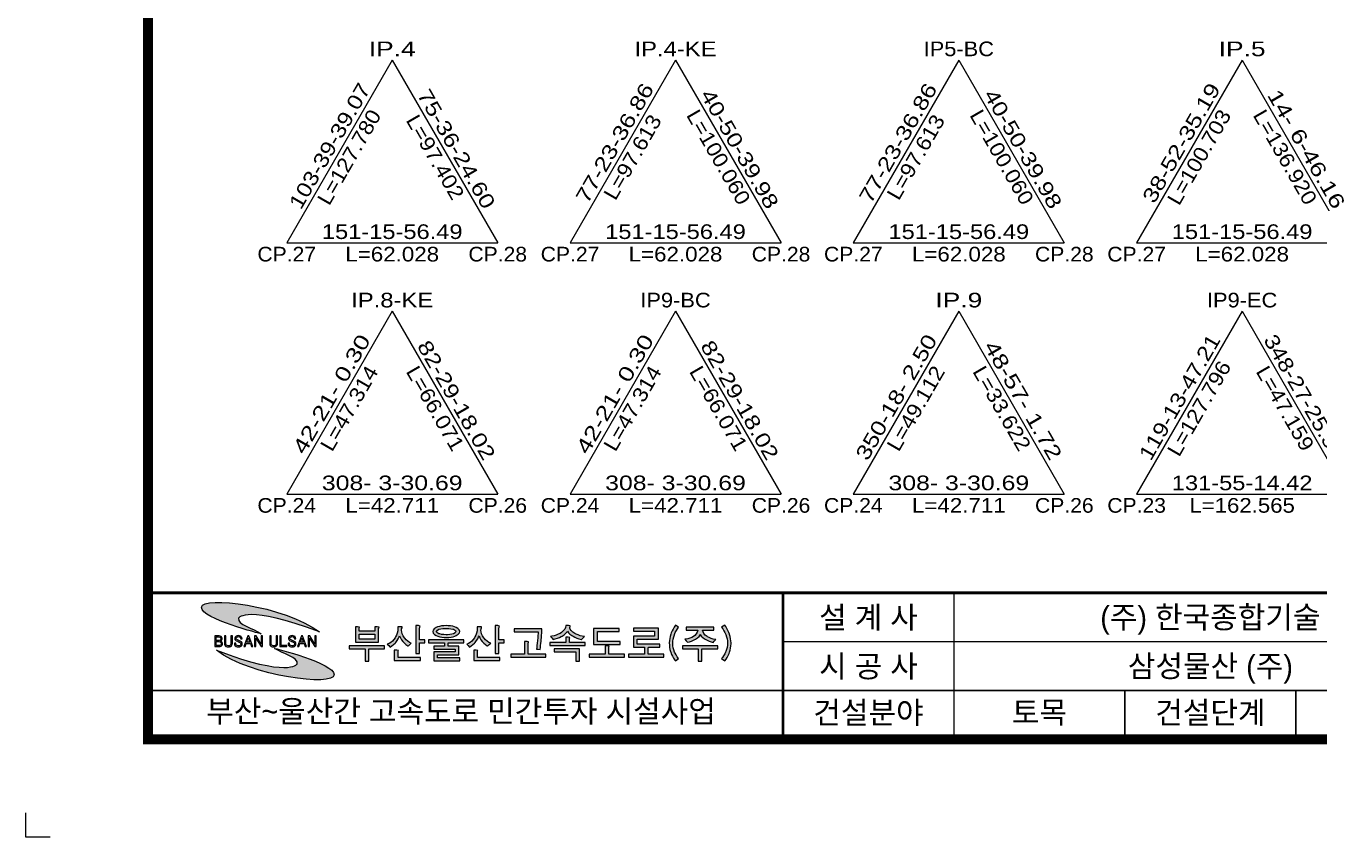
# Model space of a CAD drawing. Extents: x 230342 to 231183, y 224653 to 225247.
# Drawn here: x 230342.2 to 230607, y 224652.6 to 224818.6 of the extents above; entities that cross this region are included whole.
import ezdxf
from ezdxf.enums import TextEntityAlignment as Align

# ---------------------------------------------------------------- set-up
doc = ezdxf.new("R2010")
doc.units = 0
doc.header["$LTSCALE"] = 10
doc.header["$MEASUREMENT"] = 0
doc.layers.get('0').update_dxf_attribs({"linetype": 'CONTINUOUS'})
for name, color, linetype in [('CA-LEAL', 1, 'CONTINUOUS'), ('CA-LEAT', 3, 'CONTINUOUS'), ('CX-BORD', 3, 'CONTINUOUS'), ('CX-BORD-LIN1', 4, 'CONTINUOUS'), ('CX-BORD-LIN2', 3, 'CONTINUOUS'), ('CX-BORD-TEX2', 7, 'CONTINUOUS'), ('CX-BORD-TEX3', 6, 'CONTINUOUS'), ('CX-MISC', 2, 'CONTINUOUS')]:
    doc.layers.add(name, color=color, linetype=linetype)
doc.styles.get("Standard").update_dxf_attribs({"font": 'Dotum.ttf'})
doc.styles.add('TB_TEXT', font='Dotum.ttf')
doc.styles.add('TB_WBTXT', font='Dotum.ttf')
doc.styles.add('TB_WMTXT', font='Dotum.ttf')

# ---------------------------------------------------------------- blocks, each defined once
blk = doc.blocks.new('CXGLOGO-EX흑백1')
h = blk.add_hatch(color=74)
edge = h.paths.add_edge_path()
edge.add_spline(control_points=[(3.24, 1.49), (1.67, 2.6), (-1.78, 3.37), (-1.38, 4.71), (-1.38, 4.71), (-1.38, 4.71), (0.38, 7.51), (15.15, 1.88), (15.15, 1.88), (8, 7.3), (-8.94, 9.33), (-8.99, 6.91), (-8.99, 6.91), (-9.03, 4.5), (3.24, 1.49), (3.24, 1.49)], knot_values=[0, 0, 0, 0, 0.25, 0.25, 0.25, 0.25, 0.5, 0.5, 0.5, 0.5, 0.75, 0.75, 0.75, 0.75, 1, 1, 1, 1], degree=3, periodic=0)
h = blk.add_hatch(color=256)
h.paths.add_polyline_path([(63.25, -2.21), (67.68, -2.21), (67.68, -4.14), (68.44, -4.14), (68.44, -1.6), (63.25, -1.6)])
h.paths.add_polyline_path([(74.44, -1.23), (74.5, -1.07), (74.18, -0.99), (73.66, -0.99), (73.66, -2.67), (70.41, -2.67), (70.41, -3.28), (77.61, -3.28), (77.61, -2.67), (74.41, -2.67), (74.41, -1.3)])
h.paths.add_polyline_path([(93.49, -1.61), (96.71, -1.61), (96.71, -0.99), (89.51, -0.99), (89.51, -1.61), (92.73, -1.61), (92.73, -4.14), (93.49, -4.14)])
h.paths.add_polyline_path([(98.53, -1.72), (98.37, -2.14), (98.33, -2.24), (98.14, -2.64), (97.91, -3.02), (97.66, -3.37), (97.51, -3.56), (98.15, -4.08), (98.41, -3.72), (98.64, -3.35), (98.84, -2.96), (99.02, -2.55), (99.1, -2.3), (99.23, -1.88), (99.33, -1.44), (99.4, -1.01), (99.43, -0.57), (99.43, -0.39), (99.41, 0.03), (99.35, 0.47), (99.26, 0.9), (99.13, 1.34), (99.11, 1.39), (98.97, 1.77), (98.79, 2.15), (98.58, 2.55), (98.35, 2.95), (98.16, 3.25), (97.51, 2.85), (97.76, 2.5), (97.99, 2.12), (98.19, 1.72), (98.35, 1.32), (98.51, 0.88), (98.62, 0.44), (98.69, 0.02), (98.72, -0.4), (98.72, -0.42), (98.7, -0.86), (98.63, -1.29)])
h.paths.add_polyline_path([(93.89, 1.53), (93.7, 1.9), (93.59, 2.25), (95.94, 2.25), (95.94, 2.86), (90.28, 2.86), (90.28, 2.25), (92.65, 2.25), (92.53, 1.84), (92.33, 1.47), (92.04, 1.16), (91.73, 0.92), (91.38, 0.74), (91, 0.59), (90.57, 0.47), (90.09, 0.38), (89.95, 0.36), (90.26, 0.07), (90.53, -0.26), (90.95, -0.16), (91.37, -0.02), (91.77, 0.15), (92.15, 0.37), (92.57, 0.66), (92.88, 0.96), (93.09, 1.27), (93.11, 1.32), (93.33, 1.02), (93.63, 0.73), (94.03, 0.44), (94.15, 0.37), (94.54, 0.16), (94.94, -0.02), (95.35, -0.17), (95.77, -0.28), (96, 0.01), (96.29, 0.32), (95.8, 0.42), (95.36, 0.55), (94.97, 0.7), (94.62, 0.88), (94.53, 0.93), (94.17, 1.21)])
h.paths.add_polyline_path([(86.94, -1.7), (87.06, -2.13), (87.12, -2.3), (87.28, -2.72), (87.46, -3.12), (87.67, -3.51), (87.91, -3.88), (88.06, -4.08), (88.71, -3.56), (88.44, -3.21), (88.2, -2.85), (87.98, -2.45), (87.89, -2.24), (87.73, -1.81), (87.61, -1.38), (87.54, -0.96), (87.51, -0.52), (87.51, -0.42), (87.53, -0.01), (87.6, 0.42), (87.7, 0.86), (87.85, 1.3), (87.85, 1.32), (88.03, 1.74), (88.24, 2.13), (88.46, 2.51), (88.71, 2.85), (88.05, 3.25), (87.8, 2.85), (87.57, 2.45), (87.37, 2.06), (87.21, 1.67), (87.1, 1.39), (86.97, 0.95), (86.88, 0.52), (86.82, 0.08), (86.8, -0.35), (86.8, -0.39), (86.81, -0.83), (86.86, -1.26)])
h.paths.add_polyline_path([(79.45, 1.02), (79.45, -1.26), (81.7, -1.26), (81.7, -2.67), (78.45, -2.67), (78.45, -3.28), (85.65, -3.28), (85.65, -2.67), (82.45, -2.67), (82.45, -1.49), (82.46, -1.45), (82.49, -1.41), (82.54, -1.33), (82.55, -1.26), (84.84, -1.26), (84.84, -0.65), (80.21, -0.65), (80.21, 0.42), (84.56, 0.42), (84.56, 2.62), (79.47, 2.62), (79.47, 2), (83.8, 2), (83.8, 1.02)])
h.paths.add_polyline_path([(76.55, 2.56), (71.31, 2.56), (71.31, -0.7), (76.71, -0.7), (76.71, -0.1), (72.08, -0.1), (72.08, 1.94), (76.55, 1.94)])
h.paths.add_polyline_path([(66.12, 0.8), (65.59, 0.8), (65.59, -0.3), (62.37, -0.3), (62.37, -0.9), (69.57, -0.9), (69.57, -0.3), (66.36, -0.3), (66.36, 0.47), (66.39, 0.55), (66.45, 0.71)])
h.paths.add_polyline_path([(66.51, 3.1), (66.13, 3.15), (65.62, 3.15), (65.55, 2.77), (65.38, 2.41), (65.1, 2.07), (64.75, 1.78), (64.42, 1.56), (64.06, 1.38), (63.66, 1.22), (63.23, 1.08), (62.77, 0.98), (62.49, 0.94), (62.76, 0.65), (63.01, 0.34), (63.46, 0.46), (63.9, 0.59), (64.3, 0.74), (64.68, 0.92), (64.87, 1.02), (65.3, 1.3), (65.63, 1.59), (65.88, 1.89), (65.96, 2.01), (66.16, 1.71), (66.45, 1.42), (66.83, 1.14), (67.1, 0.98), (67.47, 0.78), (67.87, 0.62), (68.3, 0.47), (68.73, 0.35), (68.84, 0.33), (69.11, 0.62), (69.42, 0.91), (68.98, 0.98), (68.55, 1.09), (68.14, 1.24), (67.74, 1.41), (67.49, 1.55), (67.05, 1.83), (66.72, 2.14), (66.5, 2.44), (66.43, 2.62), (66.42, 2.8), (66.49, 2.95)])
h.paths.add_polyline_path([(41.14, 1.3), (40.63, 1.32), (40.18, 1.37), (39.79, 1.46), (39.64, 1.51), (39.23, 1.76), (39.15, 1.95), (39.32, 2.24), (39.64, 2.4), (39.99, 2.5), (40.41, 2.56), (40.9, 2.59), (41.14, 2.6), (41.65, 2.58), (42.1, 2.53), (42.48, 2.44), (42.62, 2.4), (43.03, 2.16), (43.12, 1.95), (42.94, 1.67), (42.62, 1.51), (42.27, 1.41), (41.85, 1.34), (41.36, 1.3)], flags=16)
h.paths.add_polyline_path([(41.55, 3.14), (41.14, 3.15), (40.62, 3.13), (40.15, 3.09), (39.72, 3.01), (39.35, 2.9), (39.08, 2.79), (38.67, 2.52), (38.44, 2.21), (38.39, 1.95), (38.48, 1.6), (38.76, 1.31), (39.08, 1.12), (39.42, 0.98), (39.8, 0.87), (40.23, 0.8), (40.71, 0.76), (41.14, 0.75), (41.65, 0.76), (42.12, 0.81), (42.54, 0.89), (42.92, 1), (43.19, 1.12), (43.6, 1.39), (43.83, 1.7), (43.88, 1.95), (43.79, 2.3), (43.51, 2.6), (43.19, 2.79), (42.85, 2.92), (42.47, 3.03), (42.03, 3.1)])
h.paths.add_polyline_path([(47.59, -1.92), (47.27, -1.84), (46.75, -1.84), (46.75, -3.95), (52.12, -3.95), (52.12, -3.34), (47.52, -3.34), (47.52, -2.2), (47.52, -2.14), (47.55, -2.09)])
h.paths.add_polyline_path([(31.34, -1.92), (31.02, -1.84), (30.5, -1.84), (30.5, -3.95), (35.87, -3.95), (35.87, -3.34), (31.27, -3.34), (31.27, -2.2), (31.27, -2.14), (31.29, -2.09)])
h.paths.add_polyline_path([(42.94, -1.66), (42.94, -2.22), (38.57, -2.22), (38.57, -4.04), (43.94, -4.04), (43.94, -3.43), (39.33, -3.43), (39.33, -2.84), (43.7, -2.84), (43.7, -1.05), (41.51, -1.05), (41.51, -0.34), (44.73, -0.34), (44.73, 0.27), (37.53, 0.27), (37.53, -0.34), (40.75, -0.34), (40.75, -1.05), (38.57, -1.05), (38.57, -1.66)])
h.paths.add_polyline_path([(21.28, -0.99), (21.28, -1.61), (24.5, -1.61), (24.5, -4.14), (25.26, -4.14), (25.26, -1.61), (28.48, -1.61), (28.48, -0.99)])
h.paths.add_polyline_path([(51.7, 3.15), (51.16, 3.15), (51.16, -2.53), (51.92, -2.53), (51.92, -0.36), (52.98, -0.36), (52.98, 0.26), (51.92, 0.26), (51.92, 2.67), (51.94, 2.77), (51.98, 2.87), (52.02, 3.07)])
h.paths.add_polyline_path([(48.36, 2.89), (47.98, 2.94), (47.48, 2.94), (47.48, 2.49), (47.44, 2.06), (47.35, 1.64), (47.2, 1.23), (47.01, 0.84), (46.93, 0.69), (46.66, 0.31), (46.37, -0.01), (46.04, -0.29), (45.68, -0.5), (45.32, -0.65), (45.61, -0.92), (45.89, -1.23), (46.26, -0.98), (46.6, -0.71), (46.92, -0.41), (47.04, -0.28), (47.33, 0.08), (47.57, 0.45), (47.76, 0.83), (47.84, 1.05), (48.01, 0.66), (48.24, 0.28), (48.51, -0.08), (48.82, -0.41), (49.15, -0.7), (49.5, -0.96), (49.6, -1.02), (49.91, -0.72), (50.23, -0.43), (49.86, -0.27), (49.51, -0.04), (49.19, 0.26), (48.87, 0.62), (48.84, 0.66), (48.57, 1.07), (48.37, 1.48), (48.26, 1.87), (48.22, 2.19), (48.25, 2.48), (48.33, 2.7)])
h.paths.add_polyline_path([(35.45, 3.15), (34.91, 3.15), (34.91, -2.53), (35.67, -2.53), (35.67, -0.36), (36.73, -0.36), (36.73, 0.26), (35.67, 0.26), (35.67, 2.67), (35.69, 2.77), (35.73, 2.87), (35.77, 3.07)])
h.paths.add_polyline_path([(32.11, 2.89), (31.73, 2.94), (31.23, 2.94), (31.23, 2.49), (31.19, 2.06), (31.09, 1.64), (30.95, 1.23), (30.76, 0.84), (30.68, 0.69), (30.41, 0.31), (30.12, -0.01), (29.79, -0.29), (29.43, -0.5), (29.07, -0.65), (29.36, -0.92), (29.64, -1.23), (30.01, -0.98), (30.35, -0.71), (30.67, -0.41), (30.79, -0.28), (31.08, 0.08), (31.32, 0.45), (31.51, 0.83), (31.59, 1.05), (31.76, 0.66), (31.99, 0.28), (32.26, -0.08), (32.57, -0.41), (32.89, -0.7), (33.25, -0.96), (33.35, -1.02), (33.65, -0.72), (33.97, -0.43), (33.61, -0.27), (33.26, -0.04), (32.93, 0.26), (32.62, 0.62), (32.59, 0.66), (32.32, 1.07), (32.12, 1.48), (32.01, 1.87), (31.97, 2.19), (32, 2.48), (32.08, 2.7)])
h.paths.add_polyline_path([(26.51, 1.39), (26.51, 0.4), (23.29, 0.4), (23.29, 1.39)], flags=16)
h.paths.add_polyline_path([(27.32, 2.66), (27.37, 2.83), (27, 2.91), (26.51, 2.91), (26.51, 2), (23.29, 2), (23.29, 2.58), (23.3, 2.62), (23.33, 2.67), (23.39, 2.83), (22.99, 2.91), (22.53, 2.91), (22.53, -0.21), (27.28, -0.21), (27.28, 2.56), (27.29, 2.62)])
h.paths.add_polyline_path([(58, -0.14), (57.69, -0.06), (57.16, -0.06), (57.16, -2.67), (54.33, -2.67), (54.33, -3.28), (61.53, -3.28), (61.53, -2.67), (57.92, -2.67), (57.92, -0.45), (57.92, -0.39), (57.96, -0.32)])
h.paths.add_polyline_path([(60.7, 2.5), (55.01, 2.5), (55.01, 1.88), (59.93, 1.88), (59.93, 1.55), (59.9, 1.14), (59.86, 0.66), (59.82, 0.12), (59.76, -0.41), (59.7, -0.88), (59.65, -1.29), (59.59, -1.65), (59.59, -1.67), (59.95, -1.69), (60.35, -1.73), (60.41, -1.34), (60.46, -0.92), (60.51, -0.47), (60.56, 0.01), (60.58, 0.23), (60.62, 0.71), (60.65, 1.18), (60.67, 1.62), (60.69, 2.04), (60.7, 2.45)])
h = blk.add_hatch(color=256)
h.paths.add_polyline_path([(11.6, 0.69), (11.94, -0.26), (11.26, -0.26)], flags=16)
h.paths.add_polyline_path([(12.25, -1.14), (12.54, -1.14), (11.73, 1.06), (11.48, 1.06), (10.67, -1.14), (10.96, -1.14), (11.18, -0.49), (12.02, -0.49)])
h.paths.add_polyline_path([(1.54, -1.14), (0.73, 1.06), (0.48, 1.06), (-0.33, -1.14), (-0.04, -1.14), (0.19, -0.49), (1.03, -0.49), (1.25, -1.14)])
h.paths.add_polyline_path([(1.9, -1.14), (2.17, -1.14), (2.17, 0.61), (3.23, -1.14), (3.52, -1.14), (3.52, 1.06), (3.25, 1.06), (3.25, -0.65), (2.21, 1.06), (1.9, 1.06)])
h.paths.add_polyline_path([(5.3, -0.69), (5.27, -0.48), (5.27, 1.06), (5, 1.06), (5, -0.45), (5.03, -0.7), (5.1, -0.9), (5.16, -0.98), (5.32, -1.1), (5.52, -1.17), (5.77, -1.2), (5.79, -1.2), (6.04, -1.17), (6.25, -1.1), (6.41, -1), (6.41, -0.99), (6.53, -0.82), (6.59, -0.61), (6.6, -0.45), (6.6, 1.06), (6.33, 1.06), (6.33, -0.46), (6.29, -0.7), (6.19, -0.86), (6.01, -0.96), (5.79, -0.98), (5.55, -0.94), (5.4, -0.86)])
h.paths.add_polyline_path([(7.36, 1.06), (7.09, 1.06), (7.09, -1.14), (8.47, -1.14), (8.47, -0.93), (7.36, -0.93)])
h.paths.add_polyline_path([(10.02, 1.02), (9.81, 1.08), (9.56, 1.11), (9.56, 1.11), (9.3, 1.08), (9.1, 1.02), (9.01, 0.95), (8.88, 0.78), (8.84, 0.56), (8.84, 0.54), (8.88, 0.31), (9, 0.15), (9.13, 0.06), (9.37, -0.05), (9.48, -0.09), (9.53, -0.11), (9.76, -0.21), (9.83, -0.25), (10, -0.36), (10.06, -0.48), (10.08, -0.62), (10.02, -0.84), (9.94, -0.9), (9.76, -0.97), (9.57, -0.98), (9.32, -0.94), (9.17, -0.86), (9.07, -0.7), (9.04, -0.45), (8.77, -0.45), (8.8, -0.69), (8.87, -0.89), (8.94, -0.99), (9.1, -1.1), (9.31, -1.17), (9.56, -1.2), (9.57, -1.2), (9.84, -1.17), (10.04, -1.12), (10.15, -1.05), (10.28, -0.89), (10.34, -0.68), (10.35, -0.58), (10.32, -0.35), (10.21, -0.18), (10.18, -0.16), (10.05, -0.07), (9.82, 0.03), (9.65, 0.11), (9.38, 0.22), (9.22, 0.31), (9.21, 0.32), (9.13, 0.51), (9.13, 0.57), (9.2, 0.78), (9.25, 0.82), (9.45, 0.89), (9.55, 0.9), (9.78, 0.85), (9.9, 0.77), (10.02, 0.59), (10.05, 0.47), (10.32, 0.47), (10.28, 0.71), (10.17, 0.89), (10.17, 0.9)])
h.paths.add_polyline_path([(12.89, -1.14), (13.16, -1.14), (13.16, 0.61), (14.23, -1.14), (14.52, -1.14), (14.52, 1.06), (14.24, 1.06), (14.24, -0.65), (13.2, 1.06), (12.89, 1.06)])
h.paths.add_polyline_path([(0.27, -0.26), (0.61, 0.69), (0.95, -0.26)], flags=16)
h.paths.add_polyline_path([(-5.98, 0.11), (-5.98, 0.84), (-5.48, 0.84), (-5.24, 0.81), (-5.13, 0.75), (-5.04, 0.57), (-5.04, 0.49), (-5.09, 0.27), (-5.16, 0.19), (-5.34, 0.12), (-5.5, 0.11)], flags=16)
h.paths.add_polyline_path([(-5.98, -0.93), (-5.98, -0.1), (-5.44, -0.1), (-5.2, -0.13), (-5.1, -0.17), (-4.98, -0.33), (-4.96, -0.52), (-5.01, -0.75), (-5.09, -0.85), (-5.27, -0.92), (-5.44, -0.93)], flags=16)
h.paths.add_polyline_path([(-5.12, 1.02), (-5.35, 1.06), (-5.4, 1.06), (-6.25, 1.06), (-6.25, -1.14), (-5.37, -1.14), (-5.12, -1.12), (-4.92, -1.05), (-4.85, -0.99), (-4.74, -0.83), (-4.69, -0.61), (-4.68, -0.52), (-4.72, -0.28), (-4.81, -0.13), (-4.98, 0), (-5.07, 0.03), (-4.88, 0.15), (-4.85, 0.19), (-4.77, 0.39), (-4.76, 0.5), (-4.8, 0.72), (-4.92, 0.9), (-4.94, 0.91)])
h.paths.add_polyline_path([(-3.97, -0.69), (-3.99, -0.48), (-3.99, 1.06), (-4.26, 1.06), (-4.26, -0.45), (-4.24, -0.7), (-4.16, -0.9), (-4.1, -0.98), (-3.95, -1.1), (-3.74, -1.17), (-3.49, -1.2), (-3.48, -1.2), (-3.22, -1.17), (-3.01, -1.1), (-2.86, -1), (-2.85, -0.99), (-2.74, -0.82), (-2.68, -0.61), (-2.66, -0.45), (-2.66, 1.06), (-2.94, 1.06), (-2.94, -0.46), (-2.97, -0.7), (-3.08, -0.86), (-3.26, -0.96), (-3.47, -0.98), (-3.72, -0.94), (-3.87, -0.86)])
h.paths.add_polyline_path([(-0.83, 0.9), (-0.97, 1.02), (-1.18, 1.08), (-1.44, 1.11), (-1.69, 1.08), (-1.89, 1.02), (-1.98, 0.95), (-2.11, 0.78), (-2.16, 0.56), (-2.16, 0.54), (-2.12, 0.31), (-2, 0.15), (-1.86, 0.06), (-1.63, -0.05), (-1.52, -0.09), (-1.47, -0.11), (-1.24, -0.21), (-1.17, -0.25), (-1, -0.36), (-0.93, -0.48), (-0.92, -0.62), (-0.97, -0.84), (-1.05, -0.9), (-1.23, -0.97), (-1.42, -0.98), (-1.67, -0.94), (-1.82, -0.86), (-1.92, -0.7), (-1.96, -0.45), (-2.22, -0.45), (-2.2, -0.69), (-2.12, -0.89), (-2.05, -0.99), (-1.89, -1.1), (-1.69, -1.17), (-1.43, -1.2), (-1.42, -1.2), (-1.16, -1.17), (-0.96, -1.12), (-0.85, -1.05), (-0.71, -0.89), (-0.65, -0.68), (-0.64, -0.58), (-0.68, -0.35), (-0.79, -0.18), (-0.81, -0.16), (-0.95, -0.07), (-1.17, 0.03), (-1.35, 0.11), (-1.61, 0.22), (-1.77, 0.31), (-1.78, 0.32), (-1.86, 0.51), (-1.86, 0.57), (-1.79, 0.78), (-1.74, 0.82), (-1.55, 0.89), (-1.44, 0.9), (-1.22, 0.85), (-1.09, 0.77), (-0.97, 0.59), (-0.95, 0.47), (-0.68, 0.47), (-0.72, 0.71), (-0.82, 0.89)])
h = blk.add_hatch(color=142)
edge = h.paths.add_edge_path()
edge.add_spline(control_points=[(5.98, -1.49), (7.55, -2.6), (11, -3.37), (10.6, -4.71), (10.6, -4.71), (10.6, -4.71), (8.84, -7.51), (-5.93, -1.88), (-5.93, -1.88), (1.22, -7.3), (18.17, -9.33), (18.21, -6.91), (18.21, -6.91), (18.25, -4.5), (5.98, -1.49), (5.98, -1.49)], knot_values=[0, 0, 0, 0, 0.25, 0.25, 0.25, 0.25, 0.5, 0.5, 0.5, 0.5, 0.75, 0.75, 0.75, 0.75, 1, 1, 1, 1], degree=3, periodic=0)
at = {"lineweight": 0}
for points in [[(27.32, 2.66), (27.37, 2.83), (27, 2.91), (26.51, 2.91), (26.51, 2), (23.29, 2), (23.29, 2.58), (23.3, 2.62), (23.33, 2.67), (23.39, 2.83), (22.99, 2.91), (22.53, 2.91), (22.53, -0.21), (27.28, -0.21), (27.28, 2.56), (27.29, 2.62)], [(32.11, 2.89), (31.73, 2.94), (31.23, 2.94), (31.23, 2.49), (31.19, 2.06), (31.09, 1.64), (30.95, 1.23), (30.76, 0.84), (30.68, 0.69), (30.41, 0.31), (30.12, -0.01), (29.79, -0.29), (29.43, -0.5), (29.07, -0.65), (29.36, -0.92), (29.64, -1.23), (30.01, -0.98), (30.35, -0.71), (30.67, -0.41), (30.79, -0.28), (31.08, 0.08), (31.32, 0.45), (31.51, 0.83), (31.59, 1.05), (31.76, 0.66), (31.99, 0.28), (32.26, -0.08), (32.57, -0.41), (32.89, -0.7), (33.25, -0.96), (33.35, -1.02), (33.65, -0.72), (33.97, -0.43), (33.61, -0.27), (33.26, -0.04), (32.93, 0.26), (32.62, 0.62), (32.59, 0.66), (32.32, 1.07), (32.12, 1.48), (32.01, 1.87), (31.97, 2.19), (32, 2.48), (32.08, 2.7)], [(35.45, 3.15), (34.91, 3.15), (34.91, -2.53), (35.67, -2.53), (35.67, -0.36), (36.73, -0.36), (36.73, 0.26), (35.67, 0.26), (35.67, 2.67), (35.69, 2.77), (35.73, 2.87), (35.77, 3.07)], [(41.55, 3.14), (41.14, 3.15), (40.62, 3.13), (40.15, 3.09), (39.72, 3.01), (39.35, 2.9), (39.08, 2.79), (38.67, 2.52), (38.44, 2.21), (38.39, 1.95), (38.48, 1.6), (38.76, 1.31), (39.08, 1.12), (39.42, 0.98), (39.8, 0.87), (40.23, 0.8), (40.71, 0.76), (41.14, 0.75), (41.65, 0.76), (42.12, 0.81), (42.54, 0.89), (42.92, 1), (43.19, 1.12), (43.6, 1.39), (43.83, 1.7), (43.88, 1.95), (43.79, 2.3), (43.51, 2.6), (43.19, 2.79), (42.85, 2.92), (42.47, 3.03), (42.03, 3.1)], [(48.36, 2.89), (47.98, 2.94), (47.48, 2.94), (47.48, 2.49), (47.44, 2.06), (47.35, 1.64), (47.2, 1.23), (47.01, 0.84), (46.93, 0.69), (46.66, 0.31), (46.37, -0.01), (46.04, -0.29), (45.68, -0.5), (45.32, -0.65), (45.61, -0.92), (45.89, -1.23), (46.26, -0.98), (46.6, -0.71), (46.92, -0.41), (47.04, -0.28), (47.33, 0.08), (47.57, 0.45), (47.76, 0.83), (47.84, 1.05), (48.01, 0.66), (48.24, 0.28), (48.51, -0.08), (48.82, -0.41), (49.15, -0.7), (49.5, -0.96), (49.6, -1.02), (49.91, -0.72), (50.23, -0.43), (49.86, -0.27), (49.51, -0.04), (49.19, 0.26), (48.87, 0.62), (48.84, 0.66), (48.57, 1.07), (48.37, 1.48), (48.26, 1.87), (48.22, 2.19), (48.25, 2.48), (48.33, 2.7)], [(51.7, 3.15), (51.16, 3.15), (51.16, -2.53), (51.92, -2.53), (51.92, -0.36), (52.98, -0.36), (52.98, 0.26), (51.92, 0.26), (51.92, 2.67), (51.94, 2.77), (51.98, 2.87), (52.02, 3.07)], [(66.51, 3.1), (66.13, 3.15), (65.62, 3.15), (65.55, 2.77), (65.38, 2.41), (65.1, 2.07), (64.75, 1.78), (64.42, 1.56), (64.06, 1.38), (63.66, 1.22), (63.23, 1.08), (62.77, 0.98), (62.49, 0.94), (62.76, 0.65), (63.01, 0.34), (63.46, 0.46), (63.9, 0.59), (64.3, 0.74), (64.68, 0.92), (64.87, 1.02), (65.3, 1.3), (65.63, 1.59), (65.88, 1.89), (65.96, 2.01), (66.16, 1.71), (66.45, 1.42), (66.83, 1.14), (67.1, 0.98), (67.47, 0.78), (67.87, 0.62), (68.3, 0.47), (68.73, 0.35), (68.84, 0.33), (69.11, 0.62), (69.42, 0.91), (68.98, 0.98), (68.55, 1.09), (68.14, 1.24), (67.74, 1.41), (67.49, 1.55), (67.05, 1.83), (66.72, 2.14), (66.5, 2.44), (66.43, 2.62), (66.42, 2.8), (66.49, 2.95)], [(86.94, -1.7), (87.06, -2.13), (87.12, -2.3), (87.28, -2.72), (87.46, -3.12), (87.67, -3.51), (87.91, -3.88), (88.06, -4.08), (88.71, -3.56), (88.44, -3.21), (88.2, -2.85), (87.98, -2.45), (87.89, -2.24), (87.73, -1.81), (87.61, -1.38), (87.54, -0.96), (87.51, -0.52), (87.51, -0.42), (87.53, -0.01), (87.6, 0.42), (87.7, 0.86), (87.85, 1.3), (87.85, 1.32), (88.03, 1.74), (88.24, 2.13), (88.46, 2.51), (88.71, 2.85), (88.05, 3.25), (87.8, 2.85), (87.57, 2.45), (87.37, 2.06), (87.21, 1.67), (87.1, 1.39), (86.97, 0.95), (86.88, 0.52), (86.82, 0.08), (86.8, -0.35), (86.8, -0.39), (86.81, -0.83), (86.86, -1.26)], [(93.89, 1.53), (93.7, 1.9), (93.59, 2.25), (95.94, 2.25), (95.94, 2.86), (90.28, 2.86), (90.28, 2.25), (92.65, 2.25), (92.53, 1.84), (92.33, 1.47), (92.04, 1.16), (91.73, 0.92), (91.38, 0.74), (91, 0.59), (90.57, 0.47), (90.09, 0.38), (89.95, 0.36), (90.26, 0.07), (90.53, -0.26), (90.95, -0.16), (91.37, -0.02), (91.77, 0.15), (92.15, 0.37), (92.57, 0.66), (92.88, 0.96), (93.09, 1.27), (93.11, 1.32), (93.33, 1.02), (93.63, 0.73), (94.03, 0.44), (94.15, 0.37), (94.54, 0.16), (94.94, -0.02), (95.35, -0.17), (95.77, -0.28), (96, 0.01), (96.29, 0.32), (95.8, 0.42), (95.36, 0.55), (94.97, 0.7), (94.62, 0.88), (94.53, 0.93), (94.17, 1.21)], [(98.53, -1.72), (98.37, -2.14), (98.33, -2.24), (98.14, -2.64), (97.91, -3.02), (97.66, -3.37), (97.51, -3.56), (98.15, -4.08), (98.41, -3.72), (98.64, -3.35), (98.84, -2.96), (99.02, -2.55), (99.1, -2.3), (99.23, -1.88), (99.33, -1.44), (99.4, -1.01), (99.43, -0.57), (99.43, -0.39), (99.41, 0.03), (99.35, 0.47), (99.26, 0.9), (99.13, 1.34), (99.11, 1.39), (98.97, 1.77), (98.79, 2.15), (98.58, 2.55), (98.35, 2.95), (98.16, 3.25), (97.51, 2.85), (97.76, 2.5), (97.99, 2.12), (98.19, 1.72), (98.35, 1.32), (98.51, 0.88), (98.62, 0.44), (98.69, 0.02), (98.72, -0.4), (98.72, -0.42), (98.7, -0.86), (98.63, -1.29)], [(-5.12, 1.02), (-5.35, 1.06), (-5.4, 1.06), (-6.25, 1.06), (-6.25, -1.14), (-5.37, -1.14), (-5.12, -1.12), (-4.92, -1.05), (-4.85, -0.99), (-4.74, -0.83), (-4.69, -0.61), (-4.68, -0.52), (-4.72, -0.28), (-4.81, -0.13), (-4.98, 0), (-5.07, 0.03), (-4.88, 0.15), (-4.85, 0.19), (-4.77, 0.39), (-4.76, 0.5), (-4.8, 0.72), (-4.92, 0.9), (-4.94, 0.91)], [(-5.98, 0.11), (-5.98, 0.84), (-5.48, 0.84), (-5.24, 0.81), (-5.13, 0.75), (-5.04, 0.57), (-5.04, 0.49), (-5.09, 0.27), (-5.16, 0.19), (-5.34, 0.12), (-5.5, 0.11)], [(-3.97, -0.69), (-3.99, -0.48), (-3.99, 1.06), (-4.26, 1.06), (-4.26, -0.45), (-4.24, -0.7), (-4.16, -0.9), (-4.1, -0.98), (-3.95, -1.1), (-3.74, -1.17), (-3.49, -1.2), (-3.48, -1.2), (-3.22, -1.17), (-3.01, -1.1), (-2.86, -1), (-2.85, -0.99), (-2.74, -0.82), (-2.68, -0.61), (-2.66, -0.45), (-2.66, 1.06), (-2.94, 1.06), (-2.94, -0.46), (-2.97, -0.7), (-3.08, -0.86), (-3.26, -0.96), (-3.47, -0.98), (-3.72, -0.94), (-3.87, -0.86)], [(-0.83, 0.9), (-0.97, 1.02), (-1.18, 1.08), (-1.44, 1.11), (-1.69, 1.08), (-1.89, 1.02), (-1.98, 0.95), (-2.11, 0.78), (-2.16, 0.56), (-2.16, 0.54), (-2.12, 0.31), (-2, 0.15), (-1.86, 0.06), (-1.63, -0.05), (-1.52, -0.09), (-1.47, -0.11), (-1.24, -0.21), (-1.17, -0.25), (-1, -0.36), (-0.93, -0.48), (-0.92, -0.62), (-0.97, -0.84), (-1.05, -0.9), (-1.23, -0.97), (-1.42, -0.98), (-1.67, -0.94), (-1.82, -0.86), (-1.92, -0.7), (-1.96, -0.45), (-1.96, -0.45), (-2.22, -0.45), (-2.2, -0.69), (-2.12, -0.89), (-2.05, -0.99), (-1.89, -1.1), (-1.69, -1.17), (-1.43, -1.2), (-1.42, -1.2), (-1.16, -1.17), (-0.96, -1.12), (-0.85, -1.05), (-0.71, -0.89), (-0.65, -0.68), (-0.64, -0.58), (-0.68, -0.35), (-0.79, -0.18), (-0.81, -0.16), (-0.95, -0.07), (-1.17, 0.03), (-1.35, 0.11), (-1.61, 0.22), (-1.77, 0.31), (-1.78, 0.32), (-1.86, 0.51), (-1.86, 0.57), (-1.79, 0.78), (-1.74, 0.82), (-1.55, 0.89), (-1.44, 0.9), (-1.22, 0.85), (-1.09, 0.77), (-0.97, 0.59), (-0.95, 0.47), (-0.68, 0.47), (-0.72, 0.71), (-0.82, 0.89)], [(1.54, -1.14), (0.73, 1.06), (0.48, 1.06), (-0.33, -1.14), (-0.04, -1.14), (0.19, -0.49), (1.03, -0.49), (1.25, -1.14)], [(0.27, -0.26), (0.61, 0.69), (0.95, -0.26)], [(1.9, -1.14), (2.17, -1.14), (2.17, 0.61), (3.23, -1.14), (3.52, -1.14), (3.52, 1.06), (3.25, 1.06), (3.25, -0.65), (2.21, 1.06), (1.9, 1.06)], [(5.3, -0.69), (5.27, -0.48), (5.27, 1.06), (5, 1.06), (5, -0.45), (5.03, -0.7), (5.1, -0.9), (5.16, -0.98), (5.32, -1.1), (5.52, -1.17), (5.77, -1.2), (5.79, -1.2), (6.04, -1.17), (6.25, -1.1), (6.41, -1), (6.41, -0.99), (6.53, -0.82), (6.59, -0.61), (6.6, -0.45), (6.6, 1.06), (6.33, 1.06), (6.33, -0.46), (6.29, -0.7), (6.19, -0.86), (6.01, -0.96), (5.79, -0.98), (5.55, -0.94), (5.4, -0.86)], [(7.36, 1.06), (7.09, 1.06), (7.09, -1.14), (8.47, -1.14), (8.47, -0.93), (7.36, -0.93)], [(10.02, 1.02), (9.81, 1.08), (9.56, 1.11), (9.56, 1.11), (9.3, 1.08), (9.1, 1.02), (9.01, 0.95), (8.88, 0.78), (8.84, 0.56), (8.84, 0.54), (8.88, 0.31), (9, 0.15), (9.13, 0.06), (9.37, -0.05), (9.48, -0.09), (9.53, -0.11), (9.76, -0.21), (9.83, -0.25), (10, -0.36), (10.06, -0.48), (10.08, -0.62), (10.02, -0.84), (9.94, -0.9), (9.76, -0.97), (9.57, -0.98), (9.32, -0.94), (9.17, -0.86), (9.07, -0.7), (9.04, -0.45), (9.04, -0.45), (8.77, -0.45), (8.8, -0.69), (8.87, -0.89), (8.94, -0.99), (9.1, -1.1), (9.31, -1.17), (9.56, -1.2), (9.57, -1.2), (9.84, -1.17), (10.04, -1.12), (10.15, -1.05), (10.28, -0.89), (10.34, -0.68), (10.35, -0.58), (10.32, -0.35), (10.21, -0.18), (10.18, -0.16), (10.05, -0.07), (9.82, 0.03), (9.65, 0.11), (9.38, 0.22), (9.22, 0.31), (9.21, 0.32), (9.13, 0.51), (9.13, 0.57), (9.2, 0.78), (9.25, 0.82), (9.45, 0.89), (9.55, 0.9), (9.78, 0.85), (9.9, 0.77), (10.02, 0.59), (10.05, 0.47), (10.32, 0.47), (10.28, 0.71), (10.17, 0.89), (10.17, 0.9)], [(12.25, -1.14), (12.54, -1.14), (11.73, 1.06), (11.48, 1.06), (10.67, -1.14), (10.96, -1.14), (11.18, -0.49), (12.02, -0.49)], [(11.6, 0.69), (11.94, -0.26), (11.26, -0.26)], [(12.89, -1.14), (13.16, -1.14), (13.16, 0.61), (14.23, -1.14), (14.52, -1.14), (14.52, 1.06), (14.24, 1.06), (14.24, -0.65), (13.2, 1.06), (12.89, 1.06)], [(26.51, 1.39), (26.51, 0.4), (23.29, 0.4), (23.29, 1.39)], [(42.94, -1.66), (42.94, -2.22), (38.57, -2.22), (38.57, -4.04), (43.94, -4.04), (43.94, -3.43), (39.33, -3.43), (39.33, -2.84), (43.7, -2.84), (43.7, -1.05), (41.51, -1.05), (41.51, -0.34), (44.73, -0.34), (44.73, 0.27), (37.53, 0.27), (37.53, -0.34), (40.75, -0.34), (40.75, -1.05), (38.57, -1.05), (38.57, -1.66)], [(41.14, 1.3), (40.63, 1.32), (40.18, 1.37), (39.79, 1.46), (39.64, 1.51), (39.23, 1.76), (39.15, 1.95), (39.32, 2.24), (39.64, 2.4), (39.99, 2.5), (40.41, 2.56), (40.9, 2.59), (41.14, 2.6), (41.65, 2.58), (42.1, 2.53), (42.48, 2.44), (42.62, 2.4), (43.03, 2.16), (43.12, 1.95), (42.94, 1.67), (42.62, 1.51), (42.27, 1.41), (41.85, 1.34), (41.36, 1.3)], [(60.7, 2.5), (55.01, 2.5), (55.01, 1.88), (59.93, 1.88), (59.93, 1.55), (59.9, 1.14), (59.86, 0.66), (59.82, 0.12), (59.76, -0.41), (59.7, -0.88), (59.65, -1.29), (59.59, -1.65), (59.59, -1.67), (59.95, -1.69), (60.35, -1.73), (60.41, -1.34), (60.46, -0.92), (60.51, -0.47), (60.56, 0.01), (60.58, 0.23), (60.62, 0.71), (60.65, 1.18), (60.67, 1.62), (60.69, 2.04), (60.7, 2.45)], [(66.12, 0.8), (65.59, 0.8), (65.59, -0.3), (62.37, -0.3), (62.37, -0.9), (69.57, -0.9), (69.57, -0.3), (66.36, -0.3), (66.36, 0.47), (66.39, 0.55), (66.45, 0.71)], [(76.55, 2.56), (71.31, 2.56), (71.31, -0.7), (76.71, -0.7), (76.71, -0.1), (72.08, -0.1), (72.08, 1.94), (76.55, 1.94)], [(79.45, 1.02), (79.45, -1.26), (81.7, -1.26), (81.7, -2.67), (78.45, -2.67), (78.45, -3.28), (85.65, -3.28), (85.65, -2.67), (82.45, -2.67), (82.45, -1.49), (82.46, -1.45), (82.49, -1.41), (82.54, -1.33), (82.55, -1.26), (84.84, -1.26), (84.84, -0.65), (80.21, -0.65), (80.21, 0.42), (84.56, 0.42), (84.56, 2.62), (79.47, 2.62), (79.47, 2), (83.8, 2), (83.8, 1.02)], [(-5.98, -0.93), (-5.98, -0.1), (-5.44, -0.1), (-5.2, -0.13), (-5.1, -0.17), (-4.98, -0.33), (-4.96, -0.52), (-5.01, -0.75), (-5.09, -0.85), (-5.27, -0.92), (-5.44, -0.93)], [(21.28, -0.99), (21.28, -1.61), (24.5, -1.61), (24.5, -4.14), (25.26, -4.14), (25.26, -1.61), (28.48, -1.61), (28.48, -0.99)], [(31.34, -1.92), (31.02, -1.84), (30.5, -1.84), (30.5, -3.95), (35.87, -3.95), (35.87, -3.34), (31.27, -3.34), (31.27, -2.2), (31.27, -2.14), (31.29, -2.09)], [(47.59, -1.92), (47.27, -1.84), (46.75, -1.84), (46.75, -3.95), (52.12, -3.95), (52.12, -3.34), (47.52, -3.34), (47.52, -2.2), (47.52, -2.14), (47.55, -2.09)], [(58, -0.14), (57.69, -0.06), (57.16, -0.06), (57.16, -2.67), (54.33, -2.67), (54.33, -3.28), (61.53, -3.28), (61.53, -2.67), (57.92, -2.67), (57.92, -0.45), (57.92, -0.39), (57.96, -0.32)], [(63.25, -2.21), (67.68, -2.21), (67.68, -4.14), (68.44, -4.14), (68.44, -1.6), (63.25, -1.6)], [(74.44, -1.23), (74.5, -1.07), (74.18, -0.99), (73.66, -0.99), (73.66, -2.67), (70.41, -2.67), (70.41, -3.28), (77.61, -3.28), (77.61, -2.67), (74.41, -2.67), (74.41, -1.3)], [(93.49, -1.61), (96.71, -1.61), (96.71, -0.99), (89.51, -0.99), (89.51, -1.61), (92.73, -1.61), (92.73, -4.14), (93.49, -4.14)]]:
    blk.add_lwpolyline(points, close=True, dxfattribs=at)
blk.add_lwpolyline([(-1.44, 1.11), (-1.44, 1.11)], dxfattribs=at)
at = {"color": 74}
blk.add_open_spline([(3.24, 1.49), (1.67, 2.6), (-1.78, 3.37), (-1.38, 4.71), (-1.38, 4.71), (-1.38, 4.71), (0.38, 7.51), (15.15, 1.88), (15.15, 1.88), (8, 7.3), (-8.94, 9.33), (-8.99, 6.91), (-8.99, 6.91), (-9.03, 4.5), (3.24, 1.49), (3.24, 1.49)], degree=3, knots=[0, 0, 0, 0, 0.25, 0.25, 0.25, 0.25, 0.5, 0.5, 0.5, 0.5, 0.75, 0.75, 0.75, 0.75, 1, 1, 1, 1], dxfattribs=at)
at = {"color": 142}
blk.add_open_spline([(5.98, -1.49), (7.55, -2.6), (11, -3.37), (10.6, -4.71), (10.6, -4.71), (10.6, -4.71), (8.84, -7.51), (-5.93, -1.88), (-5.93, -1.88), (1.22, -7.3), (18.17, -9.33), (18.21, -6.91), (18.21, -6.91), (18.25, -4.5), (5.98, -1.49), (5.98, -1.49)], degree=3, knots=[0, 0, 0, 0, 0.25, 0.25, 0.25, 0.25, 0.5, 0.5, 0.5, 0.5, 0.75, 0.75, 0.75, 0.75, 1, 1, 1, 1], dxfattribs=at)
blk = doc.blocks.new('CXBLKA1-KHCA1')
at = {"layer": 'CX-BORD-LIN1', "const_width": 2}
blk.add_lwpolyline([(796, 0), (0, 0), (0, 554), (796, 554)], close=True, dxfattribs=at)
at = {"layer": 'CX-BORD-LIN1'}
for points, const_width in [([(796, 30), (0, 30)], 0.6), ([(130, 0), (130, 30)], 0.6), ([(165, 0), (165, 30)], 0.3)]:
    blk.add_lwpolyline(points, dxfattribs=dict(at, const_width=const_width))
at = {"layer": 'CX-BORD-LIN2', "const_width": 0.3}
for points in [[(270, 20), (130, 20)], [(270, 10), (0, 10)], [(200, 0), (200, 10)], [(235, 0), (235, 10)]]:
    blk.add_lwpolyline(points, dxfattribs=at)
at = {"layer": 'CX-MISC'}
blk.add_lwpolyline([(-20, -20), (-25, -20), (-25, -15)], dxfattribs=at)
blk.add_blockref('CXGLOGO-EX흑백1', (19.93, 20.12), dxfattribs=at)
at = {"layer": 'CX-BORD-LIN1', "style": 'TB_TEXT'}
for tag, height, p in [('TR_RNUM4', 3, (285.11, 26.64)), ('TR_RDAT4', 3.5, (317.5, 27)), ('TR_DGN4', 3.5, (459.12, 27)), ('TR_CHK4', 3.5, (499.12, 27)), ('TR_APP4', 3.5, (539.12, 27)), ('TR_RNUM3', 3, (285.11, 20.64)), ('TR_RDAT3', 3.5, (317.5, 21)), ('TR_DGN3', 3.5, (459.12, 21)), ('TR_CHK3', 3.5, (499.12, 21)), ('TR_APP3', 3.5, (539.12, 21)), ('TR_RNUM2', 3, (285.11, 14.64)), ('TR_RDAT2', 3.5, (317.5, 15)), ('TR_DGN2', 3.5, (459.12, 15)), ('TR_CHK2', 3.5, (499.12, 15)), ('TR_APP2', 3.5, (539.12, 15)), ('TR_RDAT1', 3.5, (317.5, 9)), ('TR_DGN1', 3.5, (459.12, 9)), ('TR_CHK1', 3.5, (499.12, 9)), ('TR_APP1', 3.5, (539.12, 9)), ('TR_RNUM1', 3, (285.11, 8.64))]:
    blk.add_attdef(tag, text='', height=height, dxfattribs=at).set_placement(p, align=Align.MIDDLE_CENTER)
for tag, p in [('TR_RCON4', (342.3, 27)), ('TR_RCON3', (342.3, 21)), ('TR_RCON2', (342.3, 15)), ('TR_RCON1', (342.3, 9))]:
    blk.add_attdef(tag, text='', height=3.5, dxfattribs=at).set_placement(p, align=Align.MIDDLE_LEFT)
at = {"layer": 'CX-BORD-LIN2', "style": 'TB_TEXT'}
blk.add_attdef('TD_VERSION', text='', height=3, rotation=90, dxfattribs=at).set_placement((800.5, 48.01), align=Align.MIDDLE_CENTER)
at = {"layer": 'CX-BORD-TEX2', "style": 'TB_WMTXT'}
for tag, height, p in [('TB_CNAME', 5, (15.34, 531.83)), ('TB_CSCOP', 4, (16.63, 523.83))]:
    blk.add_attdef(tag, text='', height=height, dxfattribs=at).set_placement(p, align=Align.BOTTOM_LEFT)
at = {"layer": 'CX-BORD-TEX2', "style": 'TB_WBTXT'}
for tag, height, p in [('TB_MTITIL', 10, (398, 533.33)), ('TB_STITL', 7, (398, 518.33))]:
    blk.add_attdef(tag, text='', height=height, dxfattribs=at).set_placement(p, align=Align.MIDDLE_CENTER)
at = {"layer": 'CX-BORD-TEX3', "style": 'TB_TEXT'}
for s, p in [('설 계 사', (147.5, 25)), ('시 공 사', (147.5, 15)), ('건설분야', (147.5, 5.53)), ('건설단계', (217.5, 5.53))]:
    blk.add_text(s, height=4.5, dxfattribs=at).set_placement(p, align=Align.MIDDLE)
for tag, height, p in [('TD_DCOMP', 4.5, (217.5, 25)), ('TD_CSECT', 4.5, (611, 25)), ('TD_DNAME_TOP', 4.5, (755, 25)), ('TD_DNAME_MAIN', 4.5, (755, 19.01)), ('TD_CCOMP', 4.5, (217.5, 15)), ('TD_HSCAL', 4.5, (626.7, 15.24)), ('TD_VSCAL', 4.5, (655.78, 15.24)), ('TD_DNAME_BOT', 3, (755, 13.65)), ('TD_CNAME', 4.5, (65, 5.75)), ('TD_FIELD', 4.5, (182.5, 5.53)), ('TD_CSTEP', 4.5, (253.24, 5.53)), ('TD_DWGCODE', 4.5, (641, 5.39)), ('TD_DWGNO', 4.5, (755, 5.39))]:
    blk.add_attdef(tag, text='', height=height, dxfattribs=at).set_placement(p, align=Align.MIDDLE_CENTER)
at = {"layer": 'CX-BORD-TEX3', "style": 'TB_TEXT', "width": 0.9}
blk.add_attdef('TD_CDIST', text='', height=4.5, dxfattribs=at).set_placement((656, 25), align=Align.MIDDLE_CENTER)

msp = doc.modelspace()

# ---------------------------------------------------------------- linework, layer by layer
at = {"layer": 'CA-LEAL', "linetype": 'Continuous'}
for p, q in [((230417.24, 224811.57), (230395.64, 224774.16)), ((230417.24, 224811.57), (230438.84, 224774.16)), ((230475.24, 224811.57), (230453.64, 224774.16)), ((230475.24, 224811.57), (230496.84, 224774.16)), ((230533.24, 224811.57), (230511.64, 224774.16)), ((230533.24, 224811.57), (230554.84, 224774.16)), ((230591.24, 224811.57), (230569.64, 224774.16)), ((230591.24, 224811.57), (230612.84, 224774.16)), ((230395.64, 224774.16), (230438.84, 224774.16)), ((230453.64, 224774.16), (230496.84, 224774.16)), ((230511.64, 224774.16), (230554.84, 224774.16)), ((230569.64, 224774.16), (230612.84, 224774.16)), ((230417.24, 224760.16), (230395.64, 224722.75)), ((230417.24, 224760.16), (230438.84, 224722.75)), ((230475.24, 224760.16), (230453.64, 224722.75)), ((230475.24, 224760.16), (230496.84, 224722.75)), ((230533.24, 224760.16), (230511.64, 224722.75)), ((230533.24, 224760.16), (230554.84, 224722.75)), ((230591.24, 224760.16), (230569.64, 224722.75)), ((230591.24, 224760.16), (230612.84, 224722.75)), ((230395.64, 224722.75), (230438.84, 224722.75)), ((230453.64, 224722.75), (230496.84, 224722.75)), ((230511.64, 224722.75), (230554.84, 224722.75)), ((230569.64, 224722.75), (230612.84, 224722.75))]:
    msp.add_line(p, q, dxfattribs=at)

# ---------------------------------------------------------------- block references
at = {"layer": 'CX-BORD'}
ref = msp.add_blockref('CXBLKA1-KHCA1', (230367.24, 224672.57), dxfattribs=at)
ref.add_attrib('TD_CNAME', '부산~울산간 고속도로 민간투자 시설사업', dxfattribs={"layer": 'CX-BORD-TEX3', "height": 4.5, "style": 'TB_TEXT'}).set_placement((230431.33, 224678.32), align=Align.MIDDLE_CENTER)
ref.add_attrib('TD_DCOMP', '(주) 한국종합기술', dxfattribs={"layer": 'CX-BORD-TEX3', "height": 4.5, "style": 'TB_TEXT'}).set_placement((230584.74, 224697.57), align=Align.MIDDLE_CENTER)
ref.add_attrib('TD_CCOMP', '삼성물산 (주)', dxfattribs={"layer": 'CX-BORD-TEX3', "height": 4.5, "style": 'TB_TEXT'}).set_placement((230584.74, 224687.57), align=Align.MIDDLE_CENTER)
ref.add_attrib('TD_FIELD', '토목', dxfattribs={"layer": 'CX-BORD-TEX3', "height": 4.5, "style": 'TB_TEXT'}).set_placement((230549.74, 224678.1), align=Align.MIDDLE_CENTER)

# ---------------------------------------------------------------- texts
at = {"layer": 'CA-LEAT'}
for s, rotation, width, p, p2 in [('IP.4', 0, 1.239306, (230412.44, 224812.37), (230422.04, 224812.37)), ('IP.4-KE', 0, 1.079571, (230466.84, 224812.37), (230483.64, 224812.37)), ('IP5-BC', 0, 0.994546, (230526.04, 224812.37), (230540.44, 224812.37)), ('IP.5', 0, 1.239306, (230586.44, 224812.37), (230596.04, 224812.37)), ('103-39-39.07', 60, 1.015822, (230398.54, 224780.79), (230412.94, 224805.73)), (' 77-23-36.86', 60, 1.054426, (230456.54, 224780.79), (230470.94, 224805.73)), (' 77-23-36.86', 60, 1.054426, (230514.54, 224780.79), (230528.94, 224805.73)), (' 75-36-24.60', 300, 1.054426, (230421.53, 224805.73), (230435.93, 224780.79)), (' 40-50-39.98', 300, 1.054426, (230479.53, 224805.73), (230493.93, 224780.79)), (' 40-50-39.98', 300, 1.054426, (230537.53, 224805.73), (230551.93, 224780.79)), (' 38-52-35.19', 60, 1.054426, (230572.54, 224780.79), (230586.94, 224805.73)), (' 14- 6-46.16', 300, 1.096081, (230595.53, 224805.73), (230609.93, 224780.79)), ('L=100.060', 300, 1.036811, (230477.35, 224800.32), (230488.15, 224781.61)), ('L=100.060', 300, 1.036811, (230535.35, 224800.32), (230546.15, 224781.61)), ('L=136.920', 300, 1.036811, (230593.35, 224800.32), (230604.15, 224781.61)), ('L=127.780', 60, 1.036811, (230404.33, 224781.61), (230415.13, 224800.32)), ('L=97.402', 300, 1.043309, (230419.95, 224799.28), (230429.55, 224782.65)), ('L=97.613', 60, 1.043309, (230462.93, 224782.65), (230472.53, 224799.28)), ('L=97.613', 60, 1.043309, (230520.93, 224782.65), (230530.53, 224799.28)), ('L=100.703', 60, 1.036811, (230578.33, 224781.61), (230589.13, 224800.32)), ('151-15-56.49', 0, 1.015822, (230402.84, 224774.96), (230431.64, 224774.96)), ('151-15-56.49', 0, 1.015822, (230460.84, 224774.96), (230489.64, 224774.96)), ('151-15-56.49', 0, 1.015822, (230518.84, 224774.96), (230547.64, 224774.96)), ('151-15-56.49', 0, 1.015822, (230576.84, 224774.96), (230605.64, 224774.96)), ('CP.27', 0, 0.991258, (230389.64, 224770.36), (230401.64, 224770.36)), ('L=62.028', 0, 1.043309, (230407.64, 224770.36), (230426.84, 224770.36)), ('CP.28', 0, 0.991258, (230432.84, 224770.36), (230444.84, 224770.36)), ('CP.27', 0, 0.991258, (230447.64, 224770.36), (230459.64, 224770.36)), ('L=62.028', 0, 1.043309, (230465.64, 224770.36), (230484.84, 224770.36)), ('CP.28', 0, 0.991258, (230490.84, 224770.36), (230502.84, 224770.36)), ('CP.27', 0, 0.991258, (230505.64, 224770.36), (230517.64, 224770.36)), ('L=62.028', 0, 1.043309, (230523.64, 224770.36), (230542.84, 224770.36)), ('CP.28', 0, 0.991258, (230548.84, 224770.36), (230560.84, 224770.36)), ('CP.27', 0, 0.991258, (230563.64, 224770.36), (230575.64, 224770.36)), ('L=62.028', 0, 1.043309, (230581.64, 224770.36), (230600.84, 224770.36)), ('IP.8-KE', 0, 1.079571, (230408.84, 224760.96), (230425.64, 224760.96)), ('IP9-BC', 0, 0.994546, (230468.04, 224760.96), (230482.44, 224760.96)), ('IP.9', 0, 1.239306, (230528.44, 224760.96), (230538.04, 224760.96)), ('IP9-EC', 0, 1.009301, (230584.04, 224760.96), (230598.44, 224760.96)), (' 42-21- 0.30', 60, 1.096081, (230398.54, 224729.38), (230412.94, 224754.32)), (' 82-29-18.02', 300, 1.054426, (230421.53, 224754.32), (230435.93, 224729.38)), (' 42-21- 0.30', 60, 1.096081, (230456.54, 224729.38), (230470.94, 224754.32)), (' 82-29-18.02', 300, 1.054426, (230479.53, 224754.32), (230493.93, 224729.38)), ('350-18- 2.50', 60, 1.054426, (230514.54, 224729.38), (230528.94, 224754.32)), ('119-13-47.21', 60, 1.015822, (230572.54, 224729.38), (230586.94, 224754.32)), ('348-27-25.55', 300, 1.015822, (230595.53, 224754.32), (230609.93, 224729.38)), (' 48-57- 1.72', 300, 1.096081, (230537.53, 224754.32), (230551.93, 224729.38)), ('L=47.314', 60, 1.043309, (230404.93, 224731.24), (230414.53, 224747.87)), ('L=66.071', 300, 1.043309, (230419.95, 224747.87), (230429.55, 224731.24)), ('L=47.314', 60, 1.043309, (230462.93, 224731.24), (230472.53, 224747.87)), ('L=66.071', 300, 1.043309, (230477.95, 224747.87), (230487.55, 224731.24)), ('L=49.112', 60, 1.043309, (230520.93, 224731.24), (230530.53, 224747.87)), ('L=33.622', 300, 1.043309, (230535.95, 224747.87), (230545.55, 224731.24)), ('L=127.796', 60, 1.036811, (230578.33, 224730.2), (230589.13, 224748.9)), ('L=47.159', 300, 1.043309, (230593.95, 224747.87), (230603.55, 224731.24)), ('308- 3-30.69', 0, 1.054426, (230402.84, 224723.55), (230431.64, 224723.55)), ('308- 3-30.69', 0, 1.054426, (230460.84, 224723.55), (230489.64, 224723.55)), ('308- 3-30.69', 0, 1.054426, (230518.84, 224723.55), (230547.64, 224723.55)), ('131-55-14.42', 0, 1.015822, (230576.84, 224723.55), (230605.64, 224723.55)), ('CP.24', 0, 0.991258, (230389.64, 224718.95), (230401.64, 224718.95)), ('L=42.711', 0, 1.043309, (230407.64, 224718.95), (230426.84, 224718.95)), ('CP.26', 0, 0.991258, (230432.84, 224718.95), (230444.84, 224718.95)), ('CP.24', 0, 0.991258, (230447.64, 224718.95), (230459.64, 224718.95)), ('L=42.711', 0, 1.043309, (230465.64, 224718.95), (230484.84, 224718.95)), ('CP.26', 0, 0.991258, (230490.84, 224718.95), (230502.84, 224718.95)), ('CP.24', 0, 0.991258, (230505.64, 224718.95), (230517.64, 224718.95)), ('L=42.711', 0, 1.043309, (230523.64, 224718.95), (230542.84, 224718.95)), ('CP.26', 0, 0.991258, (230548.84, 224718.95), (230560.84, 224718.95)), ('CP.23', 0, 0.991258, (230563.64, 224718.95), (230575.64, 224718.95)), ('L=162.565', 0, 1.036811, (230580.44, 224718.95), (230602.04, 224718.95))]:
    msp.add_text(s, height=3, rotation=rotation, dxfattribs=dict(at, width=width)).set_placement(p, p2, align=Align.FIT)

doc.saveas('drawing.dxf')
